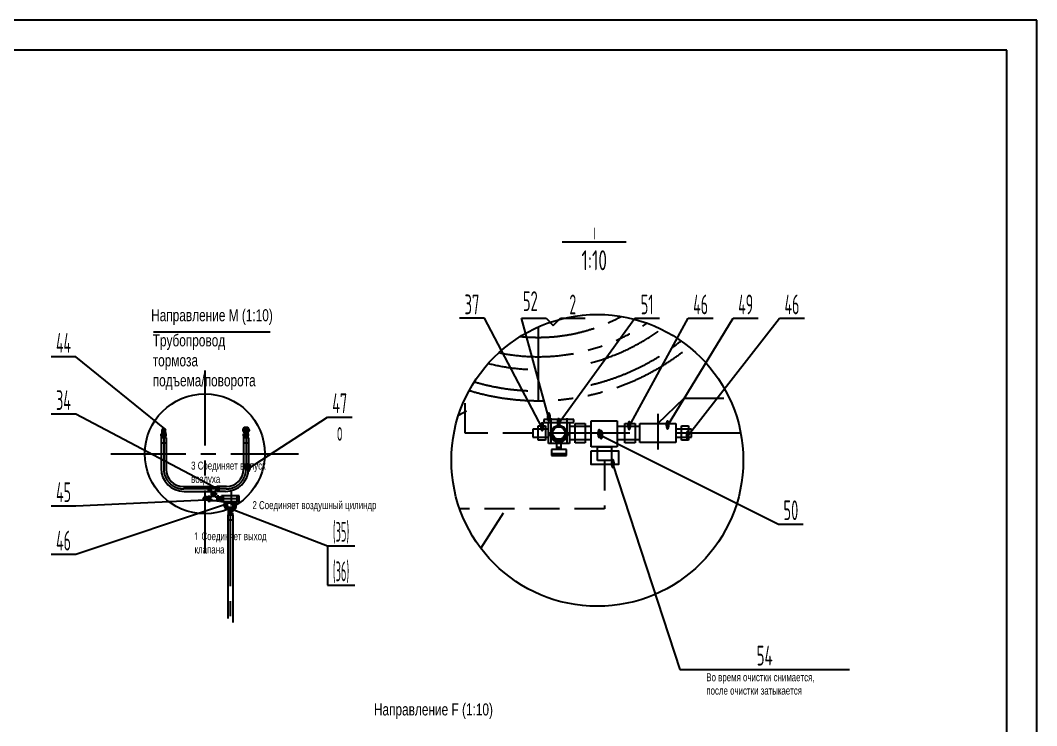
# Model space of a CAD drawing. Header units: millimetres. Extents: x 0 to 25200, y 0 to 17820.
# Drawn here: x 15032 to 25200, y 10763 to 17820 of the extents above; entities that cross this region are included whole.
import ezdxf
from ezdxf.enums import TextEntityAlignment as Align

# ---------------------------------------------------------------- set-up
doc = ezdxf.new("R2010")
doc.units = ezdxf.units.MM
doc.header["$LTSCALE"] = 600
for name, pattern in [('F', [0.75, 0.5, -0.25]), ('G', [2, 1.25, -0.25, 0.25, -0.25]), ('K', [2.5, 1.25, -0.25, 0.25, -0.25, 0.25, -0.25])]:
    doc.linetypes.add(name, pattern=pattern)
for name, color, linetype in [('01', 7, 'Continuous'), ('02', 1, 'Continuous'), ('04', 2, 'F'), ('05', 4, 'G'), ('07', 6, 'K'), ('11', 3, 'Continuous')]:
    doc.layers.add(name, color=color, linetype=linetype)
doc.styles.get("Standard").update_dxf_attribs({"font": 'isocp', "width": 0.707, "bigfont": 'intecad.shx'})

# ---------------------------------------------------------------- blocks, each defined once
blk = doc.blocks.new('*U589')
at = {"layer": '01'}
for points in [[(415, 292), (25, 292)], [(415, 5), (415, 292)]]:
    blk.add_lwpolyline(points, dxfattribs=at)
at = {"layer": '02'}
for points in [[(420, 297), (0, 297)], [(420, 0), (420, 297)]]:
    blk.add_lwpolyline(points, dxfattribs=at)

msp = doc.modelspace()

# ---------------------------------------------------------------- linework, layer by layer
at = {"layer": '01'}
for p, q in [((21093.966, 15599.515), (20453.966, 15599.515)), ((21410.603, 13787.158), (21674.341, 14039.158)), ((21674.341, 14039.158), (22070.603, 14039.158)), ((20314.853, 13728.838), (20159.5, 13728.838)), ((20159.5, 13728.838), (20159.5, 13650.538)), ((20214.357, 13764.073), (20284.885, 13764.073)), ((20214.357, 13619.218), (20214.357, 13764.073)), ((20568.106, 13826.158), (20268.106, 13826.158)), ((20268.106, 13826.158), (20268.106, 13796.158)), ((20268.106, 13796.158), (20568.106, 13796.158)), ((20284.885, 13764.073), (20284.885, 13619.218)), ((20314.853, 13586.158), (20314.853, 13796.158)), ((20314.853, 13796.158), (20524.853, 13796.158)), ((20314.853, 13650.538), (20314.853, 13728.838)), ((20524.853, 13796.158), (20524.853, 13586.158)), ((20741.719, 13757.158), (20524.853, 13757.158)), ((20568.106, 13796.158), (20568.106, 13826.158)), ((20581.447, 13785.949), (20683.831, 13785.949)), ((20581.447, 13592.334), (20581.447, 13785.949)), ((20683.831, 13785.949), (20683.831, 13592.334)), ((20741.719, 13812.241), (21001.617, 13812.241)), ((20741.719, 13551.222), (20741.719, 13812.241)), ((21001.617, 13812.241), (21001.617, 13551.222)), ((21230.603, 13757.158), (21001.617, 13757.158)), ((21080.375, 13785.949), (21182.759, 13785.949)), ((21080.375, 13592.334), (21080.375, 13785.949)), ((21182.759, 13785.949), (21182.759, 13592.334)), ((21230.603, 13787.158), (21590.603, 13787.158)), ((21230.603, 13595.158), (21230.603, 13787.158)), ((21590.603, 13787.158), (21590.603, 13595.158)), ((21745.957, 13728.838), (21590.603, 13728.838)), ((21590.603, 13728.838), (21590.603, 13650.538)), ((21645.46, 13764.073), (21715.988, 13764.073)), ((21645.46, 13619.218), (21645.46, 13764.073)), ((21715.988, 13764.073), (21715.988, 13619.218)), ((21745.957, 13650.538), (21745.957, 13728.838)), ((16441.689, 13661.748), (16441.689, 13681.748)), ((16441.689, 13681.748), (16491.689, 13681.748)), ((16445.302, 13641.748), (16445.302, 13661.748)), ((16449.889, 13694.606), (16449.889, 13721.006)), ((16449.889, 13694.606), (16449.889, 13670.606)), ((16449.889, 13694.606), (16449.889, 13670.606)), ((16449.889, 13670.606), (16452.289, 13668.206)), ((16481.089, 13668.206), (16452.289, 13668.206)), ((16452.289, 13661.006), (16455.906, 13656.206)), ((16481.089, 13661.006), (16452.289, 13661.006)), ((16477.472, 13656.206), (16455.906, 13656.206)), ((16457.277, 13661.748), (16457.277, 13681.748)), ((16476.1, 13661.748), (16476.1, 13681.748)), ((16481.089, 13661.006), (16477.472, 13656.206)), ((16483.489, 13670.606), (16481.089, 13668.206)), ((16483.489, 13694.606), (16483.489, 13721.006)), ((16483.489, 13694.606), (16483.489, 13670.606)), ((16483.489, 13694.606), (16483.489, 13670.606)), ((16488.075, 13641.748), (16488.075, 13661.748)), ((16491.689, 13661.748), (16491.689, 13681.748)), ((17265.595, 13681.748), (17315.595, 13681.748)), ((17265.595, 13661.748), (17265.595, 13681.748)), ((17269.209, 13641.748), (17269.209, 13661.748)), ((17273.795, 13694.606), (17273.795, 13721.006)), ((17273.795, 13694.606), (17273.795, 13670.606)), ((17273.795, 13694.606), (17273.795, 13670.606)), ((17273.795, 13670.606), (17276.195, 13668.206)), ((17304.995, 13668.206), (17276.195, 13668.206)), ((17276.195, 13661.006), (17279.812, 13656.206)), ((17304.995, 13661.006), (17276.195, 13661.006)), ((17301.378, 13656.206), (17279.812, 13656.206)), ((17281.184, 13661.748), (17281.184, 13681.748)), ((17300.007, 13661.748), (17300.007, 13681.748)), ((17304.995, 13661.006), (17301.378, 13656.206)), ((17307.395, 13670.606), (17304.995, 13668.206)), ((17307.395, 13694.606), (17307.395, 13721.006)), ((17307.395, 13694.606), (17307.395, 13670.606)), ((17307.395, 13694.606), (17307.395, 13670.606)), ((17311.982, 13641.748), (17311.982, 13661.748)), ((17315.595, 13661.748), (17315.595, 13681.748)), ((20159.5, 13650.538), (20314.853, 13650.538)), ((20524.853, 13625.158), (20741.719, 13625.158)), ((21001.617, 13625.158), (21230.603, 13625.158)), ((22238.798, 13691.158), (21590.603, 13691.158)), ((21590.603, 13650.538), (21745.957, 13650.538)), ((22238.798, 13691.158), (22238.798, 13691.158)), ((16441.22, 13591.524), (16491.175, 13591.524)), ((17265.126, 13591.524), (17315.081, 13591.524)), ((20284.885, 13619.218), (20214.357, 13619.218)), ((20524.853, 13586.158), (20314.853, 13586.158)), ((20494.853, 13526.827), (20344.853, 13526.827)), ((20344.853, 13526.827), (20344.853, 13466.158)), ((20396.309, 13586.158), (20396.309, 13526.827)), ((20443.368, 13545.933), (20396.309, 13545.933)), ((20443.368, 13526.827), (20443.368, 13586.158)), ((20494.853, 13466.158), (20494.853, 13526.827)), ((20683.831, 13592.334), (20581.447, 13592.334)), ((21001.617, 13551.222), (20741.719, 13551.222)), ((20804.725, 13551.222), (20946.488, 13551.222)), ((20804.725, 13417.447), (20804.725, 13551.222)), ((20946.488, 13551.222), (20946.488, 13417.447)), ((21182.759, 13592.334), (21080.375, 13592.334)), ((21590.603, 13595.158), (21230.603, 13595.158)), ((21715.988, 13619.218), (21645.46, 13619.218)), ((20494.853, 13481.185), (20344.853, 13481.185)), ((20344.853, 13466.158), (20494.853, 13466.158)), ((20946.488, 13417.447), (20804.725, 13417.447)), ((16661.175, 13156.71), (16931.067, 13156.71)), ((16911.067, 13141.121), (16931.067, 13141.121)), ((16911.067, 13122.298), (16931.067, 13122.298)), ((16931.067, 13106.71), (16931.067, 13156.71)), ((16931.067, 13152.918), (16996.858, 13152.918)), ((16996.858, 13106.71), (16996.858, 13156.71)), ((17095.126, 13156.71), (16996.858, 13156.71)), ((17016.858, 13141.121), (16996.858, 13141.121)), ((17016.858, 13122.298), (16996.858, 13122.298)), ((16671.22, 13106.71), (16931.067, 13106.71)), ((16905.042, 13052.299), (16878.642, 13052.299)), ((16905.042, 13018.699), (16878.642, 13018.699)), ((16905.042, 13052.299), (16929.042, 13052.299)), ((16905.042, 13052.299), (16929.042, 13052.299)), ((16911.067, 13060.499), (16931.067, 13060.499)), ((16911.067, 13044.91), (16931.067, 13044.91)), ((16911.067, 13026.087), (16931.067, 13026.087)), ((16946.928, 13115.115), (16931.067, 13115.115)), ((16931.067, 13060.499), (16931.067, 13010.499)), ((16946.928, 13052.093), (16931.067, 13052.093)), ((16940.689, 13093.604), (16940.689, 13073.604)), ((16945.506, 13106.71), (16981.651, 13106.71)), ((16945.506, 13093.604), (16945.506, 13106.71)), ((16945.506, 13073.604), (16945.506, 13060.499)), ((16945.506, 13060.499), (16981.651, 13060.499)), ((16946.928, 13106.71), (16946.928, 13115.115)), ((16946.928, 13060.499), (16946.928, 13052.093)), ((16956.278, 13093.604), (16956.278, 13073.604)), ((16975.101, 13093.604), (16975.101, 13073.604)), ((16980.166, 13106.71), (16980.166, 13115.115)), ((16980.166, 13115.115), (16996.858, 13115.115)), ((16980.166, 13060.499), (16980.166, 13052.093)), ((16980.166, 13052.093), (16996.858, 13052.093)), ((16981.651, 13106.71), (16981.651, 13093.604)), ((16981.651, 13060.499), (16981.651, 13073.604)), ((16990.689, 13093.604), (16990.689, 13073.604)), ((17085.081, 13106.71), (16996.858, 13106.71)), ((17016.858, 13060.499), (16996.858, 13060.499)), ((16996.858, 13060.499), (16996.858, 13010.499)), ((17016.858, 13044.91), (16996.858, 13044.91)), ((17016.858, 13026.087), (16996.858, 13026.087)), ((17026.224, 13048.339), (17016.858, 13048.339)), ((17222.224, 13062.116), (17046.224, 13062.116)), ((17046.224, 13002.116), (17046.224, 13062.116)), ((17065.859, 13002.116), (17065.859, 13062.116)), ((17199.834, 13002.116), (17199.834, 13062.116)), ((17222.224, 13002.116), (17222.224, 13062.116)), ((16911.067, 13010.499), (16931.067, 13010.499)), ((16931.067, 13014.291), (16996.858, 13014.291)), ((17016.858, 13010.499), (16996.858, 13010.499)), ((17026.224, 13013.974), (17016.858, 13013.974)), ((17222.224, 13002.116), (17046.224, 13002.116)), ((17076.224, 13000.116), (17076.224, 13002.116)), ((17192.224, 13000.116), (17076.224, 13000.116)), ((17076.224, 12988.116), (17076.224, 13000.116)), ((17192.224, 12988.116), (17076.224, 12988.116)), ((17076.224, 12952.116), (17076.224, 12988.116)), ((17104.224, 12946.116), (17104.224, 12988.116)), ((17164.224, 12946.116), (17104.224, 12946.116)), ((17154.848, 12946.116), (17113.6, 12946.116)), ((17150.924, 12934.821), (17113.6, 12934.821)), ((17113.6, 12921.764), (17113.6, 12934.821)), ((17119.237, 12946.116), (17119.237, 12934.821)), ((17146.458, 12946.116), (17146.458, 12934.821)), ((17150.924, 12921.764), (17150.924, 12934.821)), ((17164.224, 12946.116), (17164.224, 12988.116)), ((17192.224, 12952.116), (17192.224, 13002.116)), ((17107.379, 12822.175), (17157.334, 12822.175)), ((17114.705, 12892.399), (17114.705, 12901.764)), ((17149.07, 12892.399), (17149.07, 12901.764))]:
    msp.add_line(p, q, dxfattribs=at)
at = {"layer": '01', "color": 7, "linetype": 'Continuous'}
for p, q in [((16441.22, 13641.748), (16441.22, 13336.71)), ((16491.175, 13641.748), (16441.22, 13641.748)), ((16491.689, 13661.748), (16441.689, 13661.748)), ((16452.289, 13668.206), (16452.289, 13661.006)), ((16481.089, 13668.206), (16481.089, 13661.006)), ((16491.175, 13641.748), (16491.175, 13326.71)), ((17315.081, 13641.748), (17265.126, 13641.748)), ((17265.126, 13641.748), (17265.126, 13326.71)), ((17315.595, 13661.748), (17265.595, 13661.748)), ((17276.195, 13668.206), (17276.195, 13661.006)), ((17304.995, 13668.206), (17304.995, 13661.006)), ((17315.081, 13641.748), (17315.081, 13336.71)), ((16911.067, 13156.71), (16911.067, 13106.71)), ((17016.858, 13156.71), (17016.858, 13106.71)), ((16911.067, 13010.499), (16911.067, 13060.499)), ((16990.689, 13093.604), (16940.689, 13093.604)), ((16990.689, 13093.604), (16940.689, 13093.604)), ((16990.689, 13093.604), (16940.689, 13093.604)), ((16990.689, 13073.604), (16940.689, 13073.604)), ((17016.858, 13010.499), (17016.858, 13060.499)), ((17026.224, 13054.056), (17046.224, 13054.056)), ((17026.224, 13010.177), (17026.224, 13054.056)), ((17026.224, 13043.086), (17046.224, 13043.086)), ((17026.224, 13021.147), (17046.224, 13021.147)), ((17046.224, 13010.177), (17046.224, 13054.056)), ((17026.224, 13010.177), (17046.224, 13010.177)), ((17110.908, 12921.764), (17154.787, 12921.764)), ((17110.908, 12921.764), (17110.908, 12901.764)), ((17121.878, 12921.764), (17121.878, 12901.764)), ((17143.817, 12921.764), (17143.817, 12901.764)), ((17154.787, 12921.764), (17154.787, 12901.764)), ((17107.379, 12872.399), (17107.379, 11836.366)), ((17157.334, 12872.399), (17107.379, 12872.399)), ((17110.908, 12901.764), (17154.787, 12901.764)), ((17110.908, 12892.399), (17154.787, 12892.399)), ((17110.908, 12892.399), (17110.908, 12872.399)), ((17110.908, 12872.399), (17154.787, 12872.399)), ((17121.878, 12892.399), (17121.878, 12872.399)), ((17143.817, 12892.399), (17143.817, 12872.399)), ((17154.787, 12892.399), (17154.787, 12872.399)), ((17157.334, 12872.399), (17157.334, 11795.909))]:
    msp.add_line(p, q, dxfattribs=at)
at = {"layer": '01'}
msp.add_lwpolyline([(20741.719, 13511.59), (21014.804, 13511.59), (21014.804, 13376.439), (20741.719, 13376.439)], close=True, dxfattribs=at)
for centre, radius in [((16878.642, 13483.164), 600), ((16466.689, 13721.006), 16.8), ((17290.595, 13721.006), 29.75), ((17290.595, 13721.006), 16.8), ((20419.853, 13691.158), 75.75), ((20419.853, 13691.158), 69), ((20419.853, 13691.158), 63), ((16878.642, 13035.499), 16.8)]:
    msp.add_circle(centre, radius, dxfattribs=at)
for centre, radius, start, end in [((20419.853, 13691.158), 90, 180, 0), ((16671.22, 13336.71), 230, 180, 270), ((16661.175, 13326.71), 170, 180, 270), ((17085.081, 13336.71), 230, 270, 360), ((17095.126, 13326.71), 170, 270, 360), ((17096.224, 12952.116), 20, 180, 342.5423969), ((17096.224, 12952.116), 9.5, 32.6368975, 327.3631025), ((17172.224, 12952.116), 20, 197.4576031, 0), ((17172.224, 12952.116), 9.5, 212.6368975, 147.3631025)]:
    msp.add_arc(centre, radius, start, end, dxfattribs=at)
at = {"layer": '02'}
for p, q in [((19674.349, 14838.572), (19426.349, 14838.572)), ((20252.837, 13743.404), (19674.349, 14838.572)), ((20319.82, 13840.752), (20045.799, 14838.572)), ((20045.799, 14838.572), (20293.799, 14838.572)), ((20293.799, 14838.572), (20364.51, 14767.862)), ((20364.51, 14767.862), (20435.22, 14838.572)), ((20417.249, 13785.993), (21178.418, 14838.572)), ((20435.22, 14838.572), (20683.22, 14838.572)), ((21123.614, 13755.572), (21714.281, 14838.572)), ((21178.418, 14838.572), (21426.418, 14838.572)), ((21507.243, 13761.656), (22164.893, 14838.572)), ((21708.192, 13658.224), (22627.684, 14838.572)), ((21714.281, 14838.572), (21962.281, 14838.572)), ((22164.893, 14838.572), (22412.893, 14838.572)), ((22627.684, 14838.572), (22875.684, 14838.572)), ((16363.081, 14703.162), (17531.189, 14703.162)), ((15588.018, 14453.881), (15340.018, 14453.881)), ((16476.935, 13734.32), (15588.018, 14453.881)), ((15588.018, 13880.992), (15340.018, 13880.992)), ((16963.963, 13152.918), (15588.018, 13880.992)), ((17315.081, 13336.71), (18103.575, 13849.85)), ((18103.575, 13849.85), (18351.575, 13849.85)), ((19497.271, 13908.395), (19415.457, 13866.244)), ((16452.289, 13668.206), (16452.289, 13694.606)), ((16481.089, 13668.206), (16481.089, 13694.606)), ((17276.195, 13668.206), (17276.195, 13694.606)), ((17304.995, 13668.206), (17304.995, 13694.606)), ((20823.455, 13675.173), (22616.891, 12779.204)), ((20959.699, 13374.951), (21628.87, 11325.077)), ((16954.954, 13023.928), (15588.018, 12959.895)), ((15588.018, 12959.895), (15340.018, 12959.895)), ((17104.224, 12983.066), (15588.018, 12475.338)), ((17150.924, 12928.293), (18103.575, 12563.753)), ((19862.278, 12887.781), (19637.783, 12540.104)), ((22616.891, 12779.204), (22864.891, 12779.204)), ((18103.575, 12563.753), (18377.425, 12563.753)), ((18103.575, 12563.753), (18103.575, 12167.774)), ((15588.018, 12475.338), (15340.018, 12475.338)), ((18103.575, 12167.774), (18377.425, 12167.774)), ((21628.87, 11325.077), (23328.581, 11325.077))]:
    msp.add_line(p, q, dxfattribs=at)
msp.add_circle((20804.725, 13417.447), 1459.96, dxfattribs=at)
at = {"layer": '04', "color": 2, "linetype": 'F'}
for p, q in [((19482.629, 13689.688), (19482.629, 14036.757)), ((20159.5, 13689.688), (19482.629, 13689.688)), ((20875.606, 13417.447), (20875.606, 12933.437)), ((20875.606, 12933.437), (19427.329, 12933.437))]:
    msp.add_line(p, q, dxfattribs=at)
at = {"layer": '05', "color": 4, "linetype": 'G'}
for p, q in [((20214.183, 14752.641), (20214.183, 14003.128)), ((16878.642, 14316.039), (16878.642, 12488.274)), ((20338.853, 13839.508), (20338.853, 13586.158)), ((20500.853, 13839.508), (20500.853, 13586.158)), ((21410.603, 13882.69), (21410.603, 13525.122)), ((16466.689, 13742.945), (16466.689, 13699.066)), ((17290.595, 13742.945), (17290.595, 13699.066)), ((16466.689, 13656.206), (16466.689, 13706.606)), ((17290.595, 13656.206), (17290.595, 13706.606)), ((20517.353, 13691.158), (20322.353, 13691.158)), ((21128.975, 13691.158), (20484.717, 13691.158)), ((15937.433, 13483.164), (17816.332, 13483.164)), ((17090.595, 13131.71), (16666.689, 13131.71)), ((17142.87, 13118.116), (17142.87, 12967.292)), ((16856.703, 13035.499), (16900.581, 13035.499)), ((16943.442, 13035.499), (16893.042, 13035.499)), ((17222.224, 13032.116), (17046.224, 13032.116)), ((17116.224, 12952.116), (17076.224, 12952.116)), ((17096.224, 12935.713), (17096.224, 12988.116)), ((17192.224, 12952.116), (17152.224, 12952.116)), ((17172.224, 12935.713), (17172.224, 12988.116))]:
    msp.add_line(p, q, dxfattribs=at)
at = {"layer": '05'}
for p, q in [((16466.689, 13678.795), (16466.689, 13331.71)), ((17290.595, 13678.795), (17290.595, 13331.71)), ((17132.848, 12909.446), (17132.848, 11806.943))]:
    msp.add_line(p, q, dxfattribs=at)
at = {"layer": '05', "color": 4, "linetype": 'G'}
for centre, start, end in [((16666.689, 13331.71), 180, 270), ((17090.595, 13331.71), 270, 360)]:
    msp.add_arc(centre, 200, start, end, dxfattribs=at)
at = {"layer": '07', "color": 6, "linetype": 'K'}
msp.add_line((20214.183, 14752.641), (20214.183, 14191.692), dxfattribs=at)
msp.add_line((20214.183, 14752.641), (20214.183, 14191.692), dxfattribs=at)
for radius, start, end in [(1747.5, 264.0812659, 298.3505035), (1941, 258.2746611, 304.1571083), (2070, 284.6920179, 306.4356449), (2381.25, 253.1304901, 309.3012793), (2284.05, 283.2885271, 308.7053274), (2070, 255.9961245, 267.0924446), (2284.05, 253.7264419, 267.3651287)]:
    msp.add_arc((20214.183, 16395.568), radius, start, end, dxfattribs=at)

# ---------------------------------------------------------------- block references
at = {"layer": '01', "xscale": 60, "yscale": 60, "zscale": 60}
msp.add_blockref('*U589', (0, 0), dxfattribs=at)

# ---------------------------------------------------------------- texts
at = {"layer": '01', "attachment_point": 1}
for s, insert, char_height in [('{\\C3;I}', (20766.025, 15746.594), 120), ('{\\fArial|b0|i0|c204|p34;\\C3;Направление М (1:10)}', (16340.884, 14929.285), 120), ('{\\fArial|b0|i0|c204|p34;\\C3;3 Соединяет выпуск\\Pвоздуха}', (16740.83, 13405.061), 80), ('{\\fArial|b0|i0|c204|p34;\\C3;2 Соединяет воздушный цилиндр}', (17354.314, 13009.36), 80), ('{\\Fisocp,intecad|c204;\\C3;1 \\fArial|b0|i0|c204|p34;Соединяет выход\\Pклапана}', (16775.775, 12699.006), 80), ('{\\fArial|b0|i0|c204|p34;\\C3;Во время очистки снимается,\\Pпосле очистки затыкается}', (21894.752, 11287.353), 80), ('{\\fArial|b0|i0|c204|p34;\\C3;Направление \\fArial|b0|i0|c0|p34;F (1:10)}', (18569.714, 10985.538), 120)]:
    msp.add_mtext(s, dxfattribs=dict(at, insert=insert, char_height=char_height))
at = {"layer": '01', "insert": (16356.614, 14677.817), "char_height": 120, "width": 7.86526, "attachment_point": 1}
msp.add_mtext('{\\fArial|b0|i0|c204|p34;\\C3;Трубопровод тормоза\\Pподъема/поворота}', dxfattribs=at)
at = {"layer": '02', "width": 0.605172}
for p, p2 in [((20295.82, 13800.752), (20343.82, 13800.752)), ((20393.249, 13745.993), (20441.249, 13745.993)), ((20228.837, 13703.404), (20276.837, 13703.404)), ((21099.614, 13715.572), (21147.614, 13715.572)), ((21483.243, 13721.656), (21531.243, 13721.656)), ((20799.455, 13635.173), (20847.455, 13635.173)), ((20819.504, 13624.308), (20867.504, 13624.308)), ((21684.192, 13618.224), (21732.192, 13618.224)), ((20935.699, 13334.951), (20983.699, 13334.951)), ((17291.081, 13296.71), (17339.081, 13296.71))]:
    msp.add_text('●', height=80, dxfattribs=at).set_placement(p, p2, align=Align.FIT)
at = {"layer": '11', "width": 0.707}
msp.add_text('1:10', height=200, dxfattribs=at).set_placement((20773.966, 15319.515), align=Align.CENTER)
at = {"layer": '11'}
for s, height, width, p, p2 in [('37', 197.9899, 0.601243, (19475.949, 14878.572), (19624.749, 14878.572)), ('52', 197.9899, 0.573679, (20059.818, 14911.528), (20208.618, 14911.528)), ('2', 197.99, 0.562593, (20525.244, 14878.572), (20593.197, 14878.572)), ('51', 197.9899, 0.606, (21239.428, 14878.572), (21365.409, 14878.572)), ('46', 197.9899, 0.536975, (21763.881, 14878.572), (21912.681, 14878.572)), ('49', 197.9899, 0.52867, (22214.493, 14878.572), (22363.293, 14878.572)), ('46', 197.9899, 0.536975, (22677.284, 14878.572), (22826.084, 14878.572)), ('44', 197.9899, 0.518313, (15389.618, 14493.881), (15538.418, 14493.881)), ('34', 197.9899, 0.556706, (15389.618, 13920.992), (15538.418, 13920.992)), ('47', 197.9899, 0.556706, (18153.175, 13889.85), (18301.975, 13889.85)), ('o', 197.99, 0.514182, (18199.579, 13611.86), (18255.571, 13611.86)), ('45', 197.9899, 0.540134, (15389.618, 12999.895), (15538.418, 12999.895)), ('50', 197.9899, 0.600864, (22666.491, 12819.204), (22815.291, 12819.204)), ('(35)', 197.9899, 0.404902, (18158.345, 12603.753), (18322.655, 12603.753)), ('46', 197.9899, 0.536975, (15389.618, 12515.338), (15538.418, 12515.338)), ('(36)', 197.9899, 0.404902, (18158.345, 12207.774), (18322.655, 12207.774)), ('54', 197.9899, 0.597767, (22398.838, 11365.077), (22558.613, 11365.077))]:
    msp.add_text(s, height=height, dxfattribs=dict(at, width=width)).set_placement(p, p2, align=Align.FIT)

doc.saveas('drawing.dxf')
